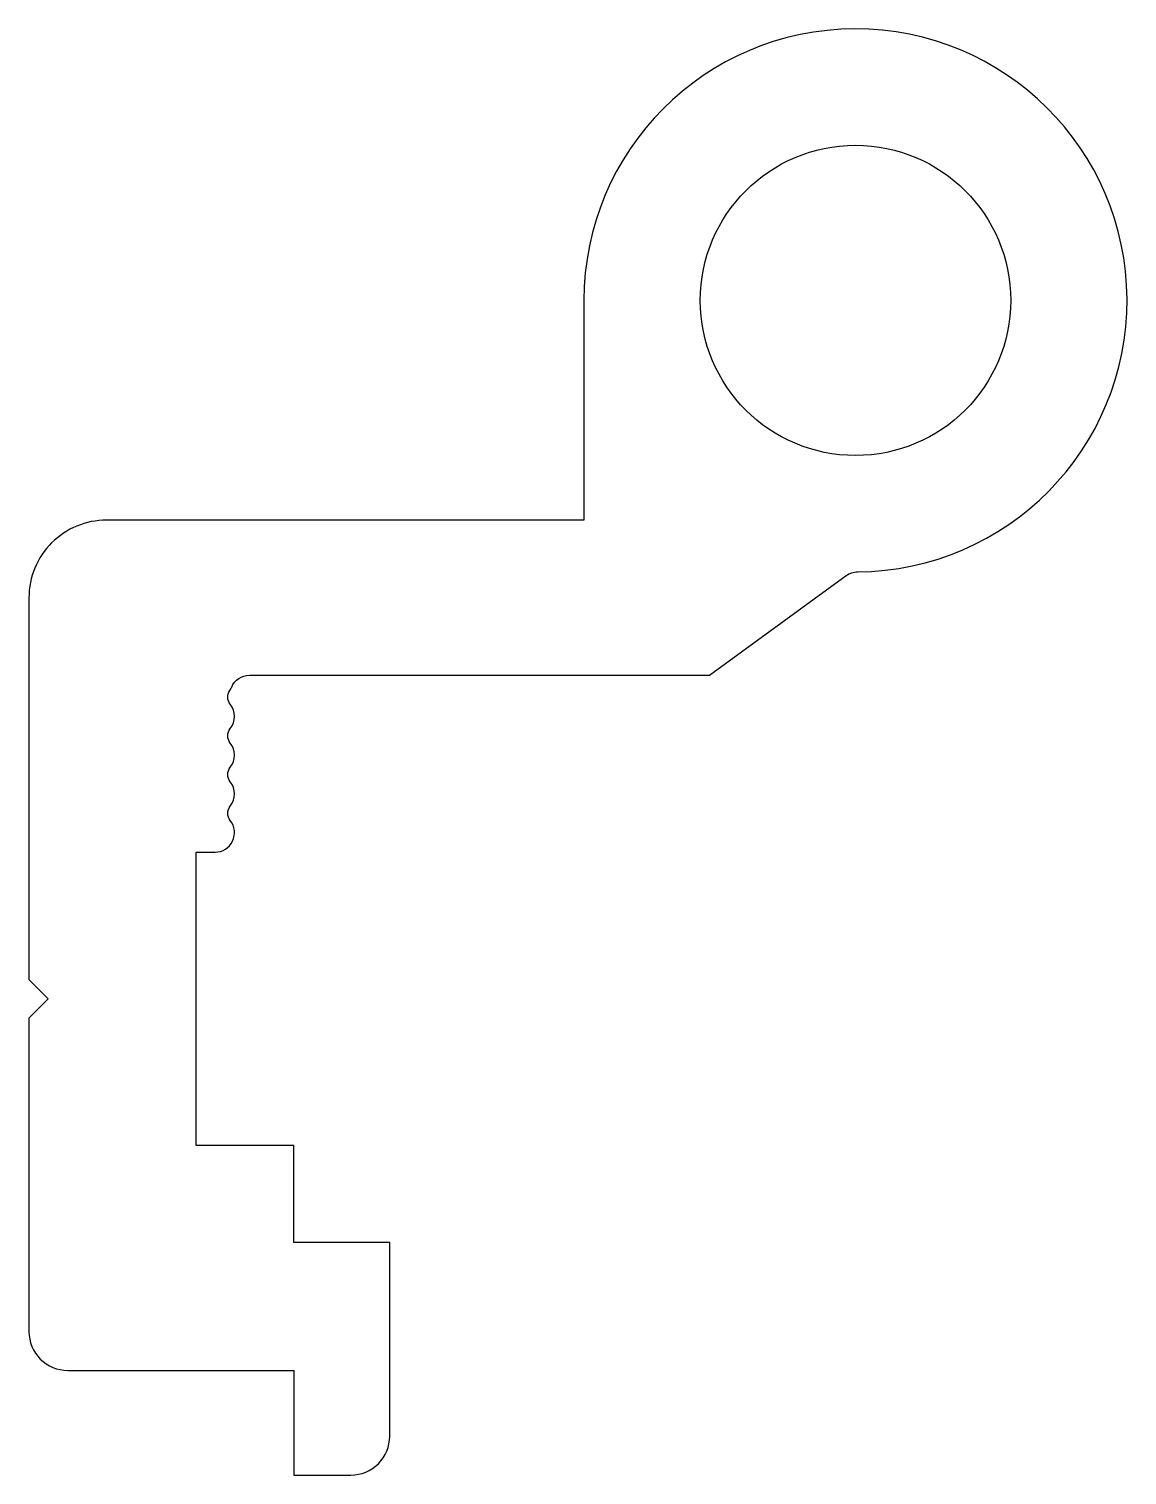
# Model space of a CAD drawing. Extents: x 371.1 to 399.4, y 197.3 to 234.6.
import ezdxf

# ---------------------------------------------------------------- set-up
doc = ezdxf.new("R2010")
doc.units = 0
doc.header["$LTSCALE"] = 15
doc.layers.get('0').update_dxf_attribs({"linetype": 'CONTINUOUS'})

msp = doc.modelspace()

# ---------------------------------------------------------------- linework, layer by layer
at = {"color": 0, "linetype": 'BYBLOCK'}
msp.add_lwpolyline([(376.251, 215.566, 0.351), (376.251, 216.191, -0.351), (376.251, 216.566, 0.351), (376.251, 217.191, -0.331124), (376.239, 217.548, 0.049733), (376.287, 217.635, -0.299952), (376.746, 217.938), (388.602, 217.938), (392.13, 220.509, -0.156782), (392.42, 220.605, 2.401247), (385.367, 227.605), (385.367, 221.938), (373.061, 221.938, 0.414214), (371.061, 219.938), (371.061, 210.096), (371.561, 209.596), (371.061, 209.096), (371.061, 201.015, 0.414214), (372.061, 200.015), (377.891, 200.015), (377.891, 197.315), (379.361, 197.315, 0.414214), (380.361, 198.315), (380.361, 203.315), (377.891, 203.315), (377.891, 205.815), (375.37, 205.815), (375.37, 213.378), (375.861, 213.378, 0.629016), (376.251, 214.191, -0.351), (376.251, 214.566, 0.351), (376.251, 215.191, -0.351)], format="xyb", close=True, dxfattribs=at)
msp.add_circle((392.367, 227.605), 4, dxfattribs=at)

doc.saveas('drawing.dxf')
